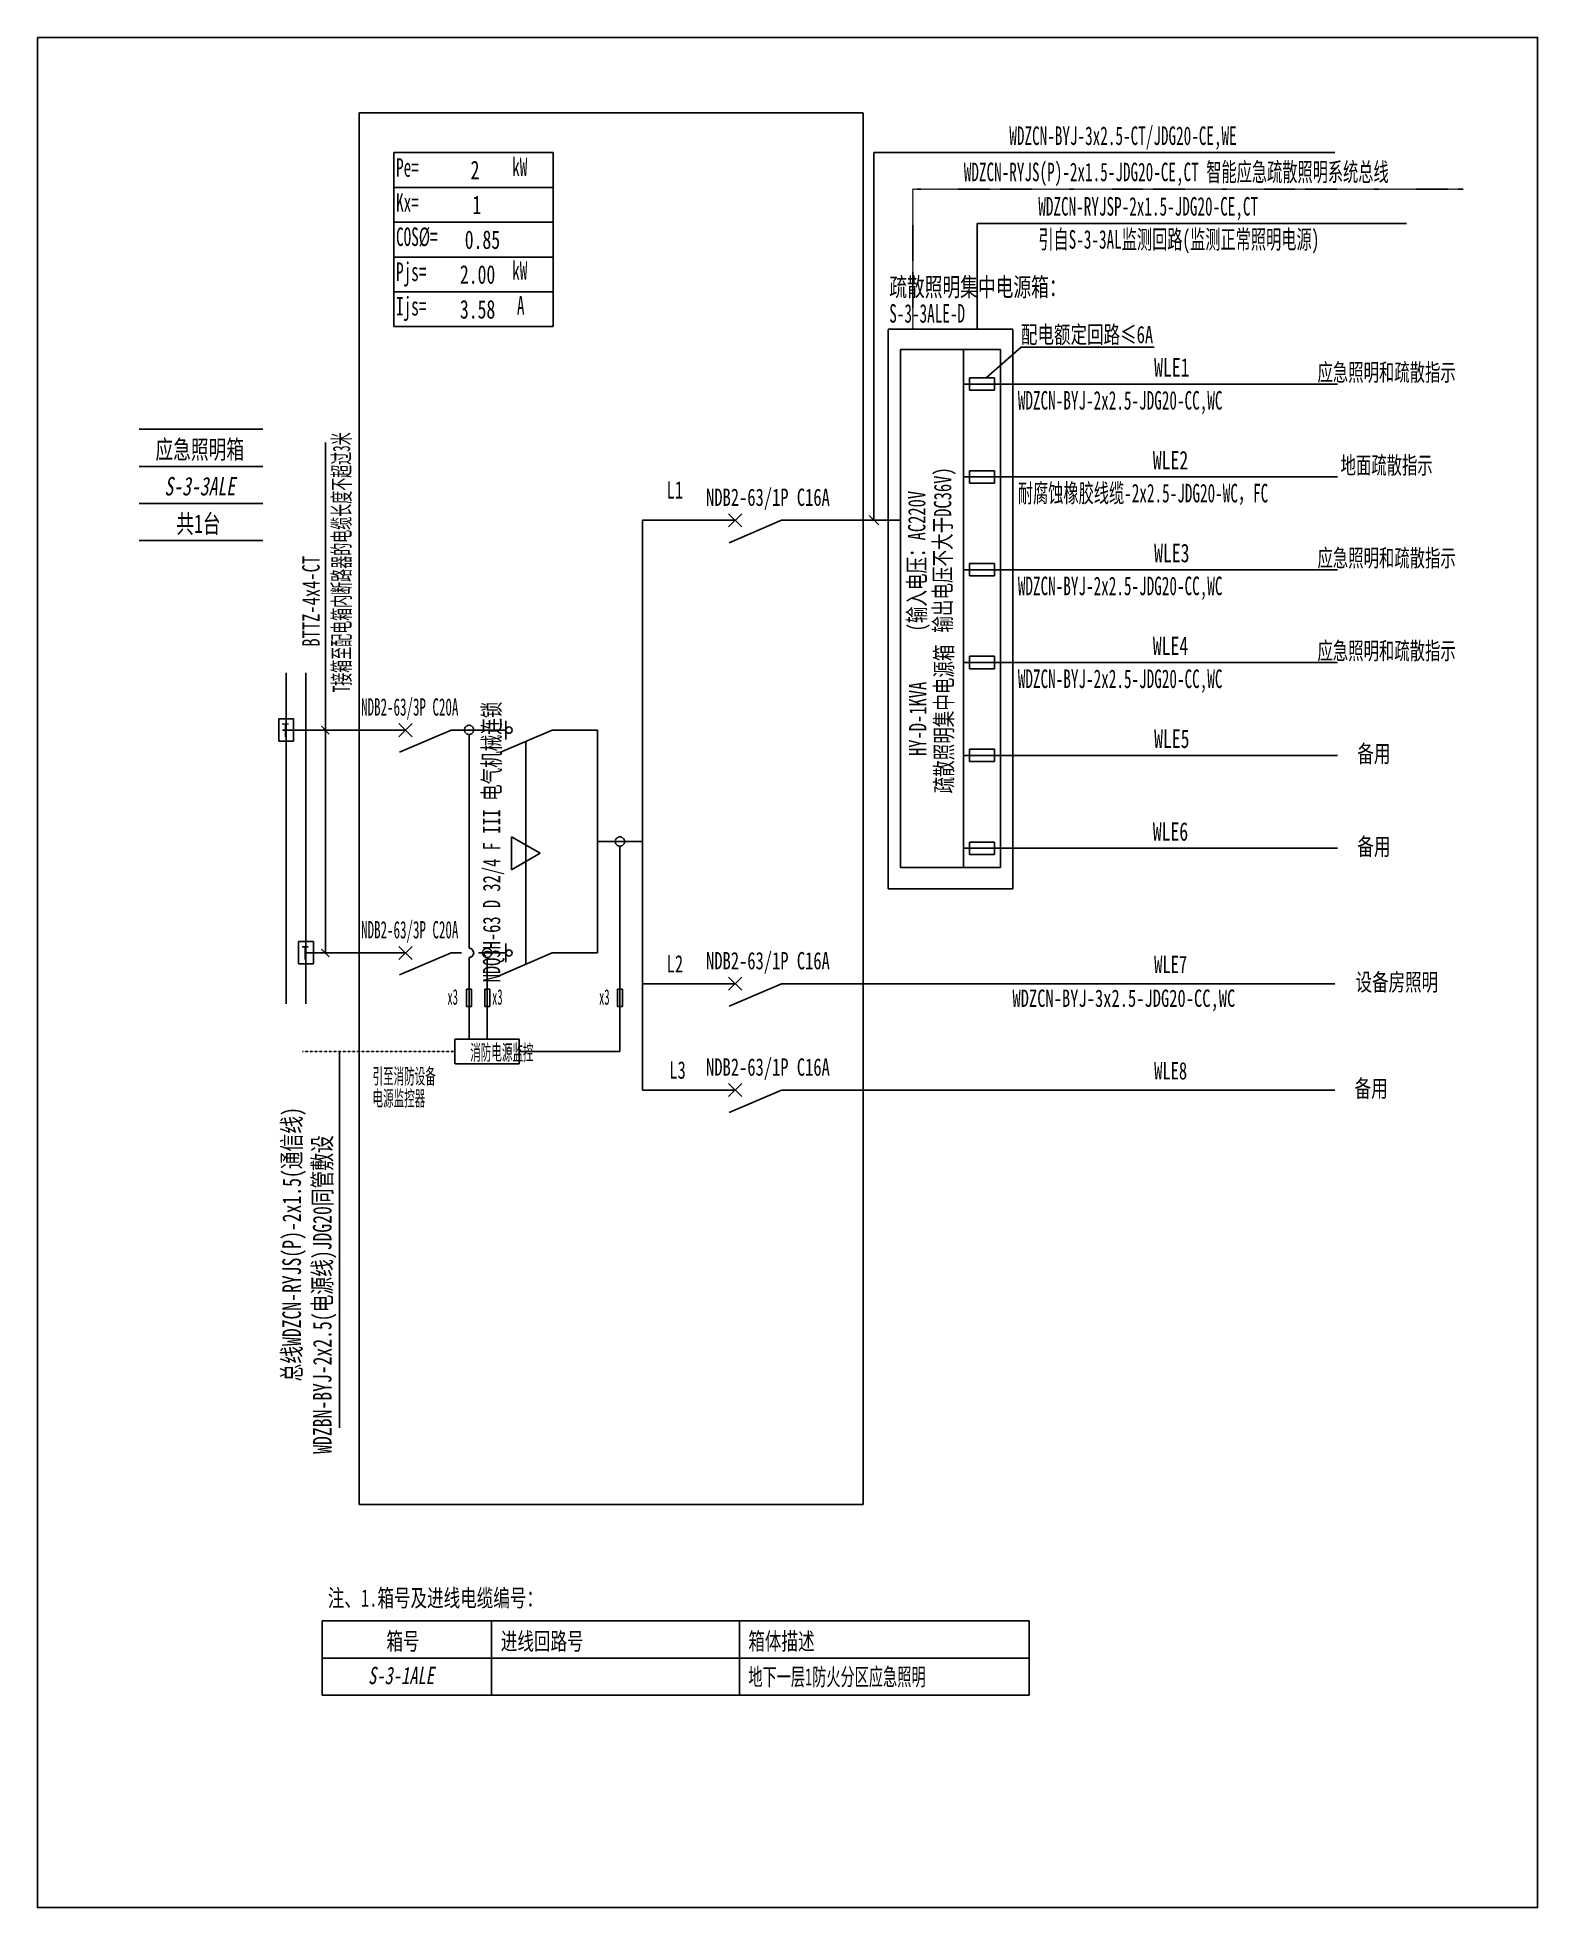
# Model space of a CAD drawing. Extents: x 224922 to 227092, y 333413 to 336120.
import ezdxf
from ezdxf.enums import TextEntityAlignment as Align

# ---------------------------------------------------------------- set-up
doc = ezdxf.new("R2010")
doc.units = 0
doc.header["$MEASUREMENT"] = 0
for name, pattern in [('_点划线L', [1.9, 1.5, -0.17, 0.06, -0.17]), ('_虚线S', [0.25, 0.125, -0.125]), ('DASH', [0.35, 0.25, -0.1]), ('DASHED', [0.75, 0.5, -0.25]), ('DIVIDE', [1.25, 0.5, -0.25, 0, -0.25, 0, -0.25])]:
    doc.linetypes.add(name, pattern=pattern)
for name, color, linetype in [('D_E_Eqpm(强电设备)', 100, 'Continuous'), ('D_E_Eqpm（强电设备）', 100, 'Continuous'), ('D_E_Text(强电文字)', 51, 'Continuous'), ('D_E_Text（强电文字）', 51, 'Continuous'), ('D_E_Wire(强电线缆)', 10, 'Continuous'), ('D_E_Wire（强电线缆）', 10, 'Continuous'), ('D_El_Wire（弱电线缆）', 10, 'Continuous'), ('D_T_TableDim（表格尺寸）', 255, 'Continuous'), ('DQ_Eqpm', 100, 'Continuous'), ('FL04GGFW_E72-配电箱系统图-塔楼部分$0$D_E_Eqpm（强电设备）', 100, 'Continuous'), ('FL09U293_E72-地下室配电箱系统图$0$D_E_Eqpm（强电设备）', 100, 'Continuous'), ('FL09U293_E72-地下室配电箱系统图$0$D_E_Text（强电文字）', 51, 'Continuous'), ('FL09U293_E72-地下室配电箱系统图$0$D_T_TableDim（表格尺寸）', 255, 'Continuous'), ('系统图', 220, 'Continuous')]:
    doc.layers.add(name, color=color, linetype=linetype)
doc.styles.add('FL09U293_E72-地下室配电箱系统图$0$FL04GGFW_E72-配电箱系统图-塔楼部分$0$电气', font='', dxfattribs={"width": 0.7})
doc.styles.add('FL09U293_E72-地下室配电箱系统图$0$FL04GGFW_E72-配电箱系统图-塔楼部分$0$电气箱', font='simhei.ttf', dxfattribs={"width": 0.8, "oblique": 10})
doc.styles.add('FL09U293_E72-地下室配电箱系统图$0$电气', font='', dxfattribs={"width": 0.7})
doc.styles.add('FL09U293_E72-地下室配电箱系统图$0$电气箱', font='simhei.ttf', dxfattribs={"width": 0.8, "oblique": 10})
doc.styles.add('HZ', font='', dxfattribs={"width": 0.7, "height": 400})
doc.styles.add('电气', font='', dxfattribs={"width": 0.7})
doc.styles.get('FL09U293_E72-地下室配电箱系统图$0$FL04GGFW_E72-配电箱系统图-塔楼部分$0$电气').set_extended_font_data('SimSun')
doc.styles.get('FL09U293_E72-地下室配电箱系统图$0$电气').set_extended_font_data('SimSun')
doc.styles.get('HZ').set_extended_font_data('SimSun')
doc.styles.get('电气').set_extended_font_data('SimSun')

msp = doc.modelspace()

# ---------------------------------------------------------------- linework, layer by layer
at = {"layer": 'D_E_Eqpm(强电设备)'}
for p, q in [((225921.6, 335411.2, 0), (225940.6, 335430.2, 0)), ((225940.6, 335411.2, 0), (225921.6, 335430.2, 0)), ((225998.2, 335420.7, 0), (225922.4, 335388.2, 0)), ((225444.6, 335107.5, 0), (225463.6, 335126.5, 0)), ((225463.6, 335107.5, 0), (225444.6, 335126.5, 0)), ((225599.2, 335103.5, 0), (225599.2, 335130.4, 0)), ((225444.6, 334785.1, 0), (225463.6, 334804.1, 0)), ((225463.6, 334785.1, 0), (225444.6, 334804.1, 0)), ((225599.2, 334781.2, 0), (225599.2, 334808, 0)), ((225921.6, 334740.5, 0), (225940.6, 334759.5, 0)), ((225940.6, 334740.5, 0), (225921.6, 334759.5, 0)), ((225998.2, 334750, 0), (225922.4, 334717.5, 0)), ((225921.6, 334586.6, 0), (225940.6, 334605.6, 0)), ((225940.6, 334586.6, 0), (225921.6, 334605.6, 0)), ((225998.2, 334596.1, 0), (225922.4, 334563.6, 0))]:
    msp.add_line(p, q, dxfattribs=at)
for centre in [(225603.7, 335117, 0), (225603.7, 334794.6, 0)]:
    msp.add_circle(centre, 4.57, dxfattribs=at)
at = {"layer": 'D_E_Eqpm（强电设备）'}
for p, q in [((226170.4, 334918.2, 0), (226170.4, 335668, 0)), ((226170.4, 335668, 0), (226261.4, 335668, 0)), ((226261.4, 335668, 0), (226261.4, 334918.2, 0)), ((225666.3, 335117, 0), (225590.5, 335084.5, 0)), ((225648.8, 334938.9, 0), (225607.3, 334962.8, 0)), ((225607.3, 334962.8, 0), (225607.3, 334915, 0)), ((225607.3, 334915, 0), (225648.8, 334938.9, 0)), ((226261.4, 334918.2, 0), (226170.4, 334918.2, 0)), ((225666.3, 334794.6, 0), (225590.5, 334762.1, 0))]:
    msp.add_line(p, q, dxfattribs=at)
at = {"layer": 'D_E_Eqpm（强电设备）', "linetype": 'DASH'}
msp.add_line((225628.4, 334778.3, 0), (225628.4, 335100.7, 0), dxfattribs=at)
at = {"layer": 'D_E_Text(强电文字)', "color": 51}
for p, q in [((225338.2, 334794.6, 0), (225338.2, 335533.4, 0)), ((225332.6, 335122.6, 0), (225343.8, 335111.4, 0)), ((225332.6, 334800.2, 0), (225343.8, 334789, 0)), ((225358.5, 334652, 0), (225358.5, 334107.3, 0))]:
    msp.add_line(p, q, dxfattribs=at)
at = {"layer": 'D_E_Text（强电文字）'}
for p, q in [((225437, 335952.7, 0), (225667.9, 335952.7, 0)), ((225437, 335952.7, 0), (225437, 335700.9, 0)), ((225667.9, 335952.7, 0), (225667.9, 335700.9, 0)), ((226131.9, 335952.7, 0), (226798.7, 335952.7, 0)), ((226131.9, 335420.7, 0), (226131.9, 335952.7, 0)), ((225437, 335902.3, 0), (225667.9, 335902.3, 0)), ((225437, 335852, 0), (225667.9, 335852, 0)), ((225437, 335801.6, 0), (225667.9, 335801.6, 0)), ((225437, 335751.2, 0), (225667.9, 335751.2, 0)), ((225437, 335700.9, 0), (225667.9, 335700.9, 0)), ((226294.2, 335626.8, 0), (226345, 335671.2, 0)), ((226345, 335671.2, 0), (226537.4, 335671.2, 0)), ((226125, 335427.6, 0), (226138.7, 335413.9, 0))]:
    msp.add_line(p, q, dxfattribs=at)
at = {"layer": 'D_E_Wire(强电线缆)'}
for p, q in [((225281.4, 334720.7, 0), (225281.4, 335199.8, 0)), ((225276.3, 335117, 0), (225454.1, 335117, 0)), ((225519.9, 335117, 0), (225599.2, 335117, 0)), ((225666.3, 335117, 0), (225731.9, 335117, 0)), ((225519.9, 334794.6, 0), (225535, 334794.6, 0)), ((225559.9, 334794.6, 0), (225599.2, 334794.6, 0)), ((225666.3, 334794.6, 0), (225731.9, 334794.6, 0))]:
    msp.add_line(p, q, dxfattribs=at)
at = {"layer": 'D_E_Wire(强电线缆)', "linetype": 'DASH'}
for p, q in [((225310.1, 334720.7, 0), (225310.1, 335199.8, 0)), ((225310.1, 334794.6, 0), (225454.1, 334794.6, 0))]:
    msp.add_line(p, q, dxfattribs=at)
at = {"layer": 'D_E_Wire（强电线缆）', "color": 10}
for p, q in [((226281.2, 335850.3, 0), (226281.2, 335697.3, 0)), ((226281.2, 335850.3, 0), (226902.1, 335850.3, 0)), ((226261.4, 335617.8, 0), (226802.6, 335617.8, 0)), ((226261.4, 335483.5, 0), (226802.6, 335483.5, 0)), ((226261.4, 335349.2, 0), (226802.6, 335349.2, 0)), ((226261.4, 335214.8, 0), (226802.6, 335214.8, 0)), ((226261.4, 335080.5, 0), (226802.6, 335080.5, 0)), ((226261.4, 334946.2, 0), (226802.6, 334946.2, 0))]:
    msp.add_line(p, q, dxfattribs=at)
at = {"layer": 'D_E_Wire（强电线缆）'}
for p, q in [((225796.8, 334596.1, 0), (225796.8, 335420.7, 0)), ((225796.8, 335420.7, 0), (225931.1, 335420.7, 0)), ((225998.2, 335420.7, 0), (226170.4, 335420.7, 0)), ((225731.9, 335117, 0), (225731.9, 334794.6, 0)), ((225731.9, 334955.8, 0), (225796.8, 334955.8, 0)), ((225764.3, 334949.1, 0), (225764.3, 334652, 0)), ((225572, 334787.9, 0), (225572, 334669.9, 0)), ((225542.4, 334741.9, 0), (225549.5, 334741.9, 0)), ((225542.4, 334717.1, 0), (225542.4, 334741.9, 0)), ((225549.5, 334741.9, 0), (225549.5, 334717.1, 0)), ((225568.9, 334741.9, 0), (225576, 334741.9, 0)), ((225568.9, 334717.1, 0), (225568.9, 334741.9, 0)), ((225576, 334741.9, 0), (225576, 334717.1, 0)), ((225761, 334741.9, 0), (225768.1, 334741.9, 0)), ((225761, 334717.1, 0), (225761, 334741.9, 0)), ((225768.1, 334741.9, 0), (225768.1, 334717.1, 0)), ((225796.8, 334750, 0), (225931.1, 334750, 0)), ((225998.2, 334750, 0), (226798.7, 334750, 0)), ((225549.5, 334717.1, 0), (225542.4, 334717.1, 0)), ((225576, 334717.1, 0), (225568.9, 334717.1, 0)), ((225768.1, 334717.1, 0), (225761, 334717.1, 0)), ((225796.8, 334596.1, 0), (225931.1, 334596.1, 0)), ((225998.2, 334596.1, 0), (226798.7, 334596.1, 0))]:
    msp.add_line(p, q, dxfattribs=at)
at = {"layer": 'D_E_Wire（强电线缆）', "linetype": '_点划线L'}
for p, q in [((225546, 334801.3, 0), (225546, 335110.7, 0)), ((225546, 334669.9, 0), (225546, 334787.9, 0)), ((225525.6, 334669.9, 0), (225618.4, 334669.9, 0)), ((225525.6, 334634.1, 0), (225525.6, 334669.9, 0)), ((225618.4, 334669.9, 0), (225618.4, 334634.1, 0)), ((225618.4, 334634.1, 0), (225525.6, 334634.1, 0)), ((225764.3, 334652, 0), (225618.4, 334652, 0))]:
    msp.add_line(p, q, dxfattribs=at)
at = {"layer": 'D_E_Wire（强电线缆）', "linetype": '_虚线S'}
msp.add_line((225305, 334652, 0), (225525.6, 334652, 0), dxfattribs=at)
at = {"layer": 'D_E_Wire（强电线缆）', "linetype": '_点划线L'}
for centre in [(225546, 335117.4, 0), (225764.3, 334955.8, 0), (225572, 334794.6, 0)]:
    msp.add_circle(centre, 6.72, dxfattribs=at)
at = {"layer": 'D_E_Wire（强电线缆）'}
msp.add_arc((225546, 334794.6, 0), 6.72, 270, 90, dxfattribs=at)
at = {"layer": 'D_El_Wire（弱电线缆）', "color": 200, "linetype": 'DIVIDE'}
for q in [(226984.3, 335900.1, 0), (226188.3, 335697.3, 0)]:
    msp.add_line((226188.3, 335900.1, 0), q, dxfattribs=at)
at = {"layer": 'D_T_TableDim（表格尺寸）', "linetype": 'DASHED'}
for p, q in [((225387.1, 333996.2, 0), (225387.1, 336010.5, 0)), ((225387.1, 336010.5, 0), (226116.4, 336010.5, 0)), ((226116.4, 336010.5, 0), (226116.4, 333996.2, 0)), ((226116.4, 333996.2, 0), (225387.1, 333996.2, 0))]:
    msp.add_line(p, q, dxfattribs=at)
at = {"layer": 'D_T_TableDim（表格尺寸）', "linetype": 'DASH'}
for p, q in [((226333, 335697.3, 0), (226152.5, 335697.3, 0)), ((226152.5, 335697.3, 0), (226152.5, 334887.5, 0)), ((226333, 334887.5, 0), (226333, 335697.3, 0)), ((226152.5, 334887.5, 0), (226333, 334887.5, 0))]:
    msp.add_line(p, q, dxfattribs=at)
at = {"layer": 'DQ_Eqpm'}
for p, q in [((225292.2, 335133.4, 0), (225270.7, 335133.4, 0)), ((225270.7, 335133.4, 0), (225270.7, 335101.2, 0)), ((225292.2, 335101.2, 0), (225292.2, 335133.4, 0)), ((225270.7, 335101.2, 0), (225292.2, 335101.2, 0)), ((225320.8, 334811, 0), (225299.3, 334811, 0)), ((225299.3, 334811, 0), (225299.3, 334778.8, 0)), ((225320.8, 334778.8, 0), (225320.8, 334811, 0)), ((225299.3, 334778.8, 0), (225320.8, 334778.8, 0))]:
    msp.add_line(p, q, dxfattribs=at)
at = {"layer": 'FL04GGFW_E72-配电箱系统图-塔楼部分$0$D_E_Eqpm（强电设备）'}
for p, q in [((226261.4, 334918.2, 0), (226261.4, 335668, 0)), ((226261.4, 335668, 0), (226315.1, 335668, 0)), ((226315.1, 335668, 0), (226315.1, 334918.2, 0)), ((226270.3, 335626.8, 0), (226306.1, 335626.8, 0)), ((226270.3, 335626.8, 0), (226270.3, 335626.8, 0)), ((226270.3, 335626.8, 0), (226270.3, 335608.8, 0)), ((226270.3, 335608.8, 0), (226270.3, 335626.8, 0)), ((226270.3, 335608.8, 0), (226306.1, 335608.8, 0)), ((226270.3, 335608.8, 0), (226270.3, 335608.8, 0)), ((226306.1, 335626.8, 0), (226306.1, 335608.8, 0)), ((226270.3, 335492.4, 0), (226306.1, 335492.4, 0)), ((226270.3, 335492.4, 0), (226270.3, 335492.4, 0)), ((226270.3, 335492.4, 0), (226270.3, 335474.5, 0)), ((226270.3, 335474.5, 0), (226270.3, 335492.4, 0)), ((226270.3, 335474.5, 0), (226306.1, 335474.5, 0)), ((226270.3, 335474.5, 0), (226270.3, 335474.5, 0)), ((226306.1, 335492.4, 0), (226306.1, 335474.5, 0)), ((226270.3, 335358.1, 0), (226306.1, 335358.1, 0)), ((226270.3, 335358.1, 0), (226270.3, 335358.1, 0)), ((226270.3, 335358.1, 0), (226270.3, 335340.2, 0)), ((226270.3, 335340.2, 0), (226270.3, 335358.1, 0)), ((226270.3, 335340.2, 0), (226306.1, 335340.2, 0)), ((226270.3, 335340.2, 0), (226270.3, 335340.2, 0)), ((226306.1, 335358.1, 0), (226306.1, 335340.2, 0)), ((226270.3, 335223.8, 0), (226306.1, 335223.8, 0)), ((226270.3, 335223.8, 0), (226270.3, 335223.8, 0)), ((226270.3, 335223.8, 0), (226270.3, 335205.9, 0)), ((226270.3, 335205.9, 0), (226270.3, 335223.8, 0)), ((226270.3, 335205.9, 0), (226306.1, 335205.9, 0)), ((226270.3, 335205.9, 0), (226270.3, 335205.9, 0)), ((226306.1, 335223.8, 0), (226306.1, 335205.9, 0)), ((226270.3, 335089.5, 0), (226306.1, 335089.5, 0)), ((226270.3, 335089.5, 0), (226270.3, 335089.5, 0)), ((226270.3, 335089.5, 0), (226270.3, 335071.6, 0)), ((226270.3, 335071.6, 0), (226270.3, 335089.5, 0)), ((226270.3, 335071.6, 0), (226306.1, 335071.6, 0)), ((226270.3, 335071.6, 0), (226270.3, 335071.6, 0)), ((226306.1, 335089.5, 0), (226306.1, 335071.6, 0)), ((226270.3, 334955.1, 0), (226306.1, 334955.1, 0)), ((226270.3, 334955.1, 0), (226270.3, 334955.1, 0)), ((226270.3, 334955.1, 0), (226270.3, 334937.2, 0)), ((226270.3, 334937.2, 0), (226270.3, 334955.1, 0)), ((226270.3, 334937.2, 0), (226306.1, 334937.2, 0)), ((226270.3, 334937.2, 0), (226270.3, 334937.2, 0)), ((226306.1, 334955.1, 0), (226306.1, 334937.2, 0)), ((226315.1, 334918.2, 0), (226261.4, 334918.2, 0))]:
    msp.add_line(p, q, dxfattribs=at)
at = {"layer": 'FL09U293_E72-地下室配电箱系统图$0$D_E_Eqpm（强电设备）'}
for p, q in [((225519.9, 335117, 0), (225445.5, 335085.1, 0)), ((225519.9, 334794.6, 0), (225445.5, 334762.7, 0))]:
    msp.add_line(p, q, dxfattribs=at)
at = {"layer": 'FL09U293_E72-地下室配电箱系统图$0$D_T_TableDim（表格尺寸）'}
for p, q in [((225068.6, 335552.4, 0), (225247.7, 335552.4, 0)), ((225068.6, 335498.7, 0), (225247.7, 335498.7, 0)), ((225068.6, 335445, 0), (225247.7, 335445, 0)), ((225068.6, 335391.2, 0), (225247.7, 335391.2, 0))]:
    msp.add_line(p, q, dxfattribs=at)
at = {"layer": 'FL09U293_E72-地下室配电箱系统图$0$D_T_TableDim（表格尺寸）', "ltscale": 3.5}
for p, q in [((225333.3, 333827.9, 0), (226356.2, 333827.9, 0)), ((225333.3, 333827.9, 0), (225333.3, 333720.5, 0)), ((225578.5, 333827.9, 0), (225578.5, 333720.5, 0)), ((225937.1, 333827.9, 0), (225937.1, 333720.5, 0)), ((226356.2, 333827.9, 0), (226356.2, 333720.5, 0)), ((225333.3, 333774.2, 0), (226356.2, 333774.2, 0)), ((225333.3, 333774.2, 0), (226356.2, 333774.2, 0)), ((225333.3, 333720.5, 0), (226356.2, 333720.5, 0))]:
    msp.add_line(p, q, dxfattribs=at)
at = {"layer": '系统图', "ltscale": 9973.992009}
msp.add_lwpolyline([(224921.5, 336119.5), (227092, 336119.5), (227092, 333413), (224921.5, 333413)], close=True, dxfattribs=at)

# ---------------------------------------------------------------- texts
at = {"layer": 'D_E_Text(强电文字)', "color": 51, "style": '电气', "width": 0.7}
for s, height, p in [('疏散照明集中电源箱：', 26.86, (226154, 335744.9, 0)), ('L1', 25.07, (225831.9, 335452.2, 0)), ('NDB2-63/1P C16A', 25.073, (225888.9, 335441.5, 0)), ('备用', 25.07, (226831.2, 335070.4, 0)), ('备用', 25.07, (226831.2, 334936, 0)), ('NDB2-63/1P C16A', 25.073, (225888.9, 334770.8, 0)), ('L2', 25.07, (225831.9, 334766.3, 0)), ('WLE7', 25.07, (226537.2, 334765.3, 0)), ('设备房照明', 25.07, (226828.5, 334739.8, 0)), ('WDZCN-BYJ-3x2.5-JDG20-CC,WC ', 25.073, (226332.2, 334716.5, 0)), ('L3', 25.07, (225835.7, 334612.6, 0)), ('NDB2-63/1P C16A', 25.073, (225888.9, 334616.9, 0)), ('WLE8', 25.07, (226537.2, 334611.5, 0)), ('备用', 25.07, (226827.3, 334586, 0))]:
    msp.add_text(s, height=height, dxfattribs=at).set_placement(p)
at = {"layer": 'D_E_Text(强电文字)', "color": 51, "style": '电气', "width": 0.65}
for s, p in [('应急照明和疏散指示', (226873.6, 335635.3, 0)), ('地面疏散指示', (226873.6, 335500.9, 0)), ('应急照明和疏散指示', (226873.6, 335366.6, 0)), ('应急照明和疏散指示', (226873.6, 335232.3, 0))]:
    msp.add_text(s, height=25.07, dxfattribs=at).set_placement(p, align=Align.MIDDLE)
at = {"layer": 'D_E_Text(强电文字)', "style": 'FL09U293_E72-地下室配电箱系统图$0$FL04GGFW_E72-配电箱系统图-塔楼部分$0$电气', "width": 0.7}
for s, p in [('应急照明箱', (225156.4, 335523.7, 0)), ('共1台', (225154.5, 335416.2, 0))]:
    msp.add_text(s, height=26.86, dxfattribs=at).set_placement(p, align=Align.MIDDLE)
at = {"layer": 'D_E_Text(强电文字)', "color": 51, "style": '电气'}
for s, width, p in [('T接箱至配电箱内断路器的电缆长度不超过3米', 0.55, (225373.9, 335171.8, 0)), ('BTTZ-4x4-CT', 0.7, (225329.8, 335237.8, 0))]:
    msp.add_text(s, height=25.073, rotation=90, dxfattribs=dict(at, width=width)).set_placement(p)
at = {"layer": 'D_E_Text(强电文字)', "style": 'FL09U293_E72-地下室配电箱系统图$0$FL04GGFW_E72-配电箱系统图-塔楼部分$0$电气箱', "oblique": 10, "width": 0.7}
msp.add_text('S-3-3ALE', height=26.86, dxfattribs=at).set_placement((225156.4, 335470, 0), align=Align.MIDDLE)
at = {"layer": 'D_E_Text（强电文字）', "style": '电气'}
for s, height, width, p in [('WDZCN-BYJ-3x2.5-CT/JDG20-CE,WE', 26.864, 0.6, (226327.7, 335963.8, 0)), ('2', 26.9, 0.7, (225548.2, 335914.1, 0)), ('1', 26.9, 0.7, (225550.9, 335863.7, 0)), (' 0.85', 26.86, 0.7, (225527, 335813.4, 0)), ('WLE1', 26.86, 0.7, (226537.2, 335628.5, 0)), ('WDZCN-BYJ-2x2.5-JDG20-CC,WC', 26.864, 0.6, (226340, 335580.9, 0)), ('WLE2', 26.86, 0.7, (226535.3, 335494.2, 0)), ('耐腐蚀橡胶线缆-2x2.5-JDG20-WC，FC', 26.864, 0.6, (226340, 335446.6, 0)), ('WLE3', 26.86, 0.7, (226537.2, 335359.9, 0)), ('WDZCN-BYJ-2x2.5-JDG20-CC,WC', 26.864, 0.6, (226340, 335312.3, 0)), ('WLE4', 26.86, 0.7, (226535.3, 335225.5, 0)), ('WDZCN-BYJ-2x2.5-JDG20-CC,WC', 26.864, 0.6, (226340, 335177.9, 0)), ('WLE5', 26.86, 0.7, (226537.2, 335091.2, 0)), ('WLE6', 26.86, 0.7, (226535.3, 334956.9, 0))]:
    msp.add_text(s, height=height, dxfattribs=dict(at, width=width)).set_placement(p)
at = {"layer": 'D_E_Text（强电文字）', "linetype": 'Continuous', "style": '电气', "width": 0.6}
for s, height, p in [('Pe=', 26.86, (225440.4, 335917.8, 0)), ('kW', 26.86, (225608.4, 335918.7, 0)), ('Kx=', 26.86, (225440.4, 335867.2, 0)), ('COS%%C=', 26.86, (225440.4, 335817.6, 0)), ('kW', 26.86, (225608.4, 335768.7, 0)), ('Pjs=', 26.86, (225440.4, 335767, 0)), ('Ijs=', 26.86, (225440.4, 335717.1, 0)), ('A', 26.9, (225615.3, 335718.3, 0))]:
    msp.add_text(s, height=height, dxfattribs=at).set_placement(p)
at = {"layer": 'D_E_Text（强电文字）', "color": 51, "style": '电气', "width": 0.6}
for s, height, p in [('WDZCN-RYJS(P)-2x1.5-JDG20-CE,CT 智能应急疏散照明系统总线', 26.864, (226261.8, 335911.4, 0)), ('WDZCN-RYJSP-2x1.5-JDG20-CE,CT', 26.864, (226369.6, 335861.6, 0)), ('引自S-3-3AL监测回路(监测正常照明电源)', 26.864, (226369.6, 335813.8, 0)), ('S-3-3ALE-D', 26.86, (226154, 335706.7, 0))]:
    msp.add_text(s, height=height, dxfattribs=at).set_placement(p)
at = {"layer": 'D_E_Text（强电文字）', "color": 6, "style": '电气', "width": 0.7}
for s, p in [('2.00', (225532.8, 335763, 0)), ('3.58', (225532.8, 335712.6, 0))]:
    msp.add_text(s, height=26.86, dxfattribs=at).set_placement(p)
at = {"layer": 'D_E_Text（强电文字）', "style": '电气'}
for s, height, width, p in [('配电额定回路≤6A', 25.07, 0.7, (226440.1, 335690, 0)), ('NDB2-63/3P C20A', 25.073, 0.55, (225460.2, 335148.5, 0)), ('NDB2-63/3P C20A', 25.073, 0.55, (225460.2, 334826.1, 0))]:
    msp.add_text(s, height=height, dxfattribs=dict(at, width=width)).set_placement(p, align=Align.MIDDLE)
at = {"layer": 'D_E_Text（强电文字）', "color": 51, "style": '电气', "width": 0.7}
for s, height, p in [('输出电压不大于DC36V)', 25.073, (226232.6, 335377.7, 0)), ('(输入电压：AC220V', 25.073, (226195.2, 335361.6, 0)), ('疏散照明集中电源箱', 25.07, (226232.6, 335133.1, 0)), ('HY-D-1KVA', 25.07, (226195.2, 335133.3, 0))]:
    msp.add_text(s, height=height, rotation=90, dxfattribs=at).set_placement(p, align=Align.MIDDLE)
at = {"layer": 'D_E_Text（强电文字）', "style": '电气', "width": 0.7}
msp.add_text('NDQ3H-63 D 32/4 F III 电气机械连锁', height=25.073, rotation=90, dxfattribs=at).set_placement((225579.8, 334955.1, 0), align=Align.MIDDLE)
for s, p in [('总线WDZCN-RYJS(P)-2x1.5(通信线)', (225302.8, 334174.4)), ('WDZBN-BYJ-2x2.5(电源线)JDG20同管敷设', (225347, 334069.7))]:
    msp.add_text(s, height=26.864, rotation=90, dxfattribs=at).set_placement(p)
at = {"layer": 'D_E_Wire（强电线缆）', "color": 51, "linetype": 'Continuous', "style": 'HZ', "width": 0.5}
for s, p in [('x3', (225514.7, 334719.7, 0)), ('x3', (225579.3, 334719.7, 0)), ('x3', (225734.1, 334719.7, 0)), ('消防电源监控', (225547.7, 334639.4, 0)), ('引至消防设备', (225406.3, 334605, 0)), ('电源监控器', (225406.3, 334573, 0))]:
    msp.add_text(s, height=22.39, dxfattribs=at).set_placement(p)
at = {"layer": 'DQ_Eqpm', "color": 51, "style": '电气', "width": 0.8}
for p in [(225274.8, 335107.2, 0), (225303.5, 334784.8, 0)]:
    msp.add_text('T', height=19.7, dxfattribs=at).set_placement(p)
at = {"layer": 'FL09U293_E72-地下室配电箱系统图$0$D_E_Text（强电文字）', "style": 'FL09U293_E72-地下室配电箱系统图$0$电气'}
for s, height, width, p in [('注、1.箱号及进线电缆编号：', 25.073, 0.7, (225341.7, 333848.5, 0)), ('箱号', 25.07, 0.7, (225426.5, 333785.9, 0)), ('进线回路号', 25.07, 0.7, (225592, 333785.9, 0)), ('箱体描述', 25.07, 0.7, (225950.1, 333785.9, 0)), ('地下一层1防火分区应急照明', 25.073, 0.6, (225950.1, 333734.5, 0))]:
    msp.add_text(s, height=height, dxfattribs=dict(at, width=width)).set_placement(p)
at = {"layer": 'FL09U293_E72-地下室配电箱系统图$0$D_E_Text（强电文字）', "style": 'FL09U293_E72-地下室配电箱系统图$0$电气箱', "oblique": 10, "width": 0.7}
msp.add_text('S-3-1ALE', height=25.07, dxfattribs=at).set_placement((225447.6, 333748.9, 0), align=Align.MIDDLE)

doc.saveas('drawing.dxf')
